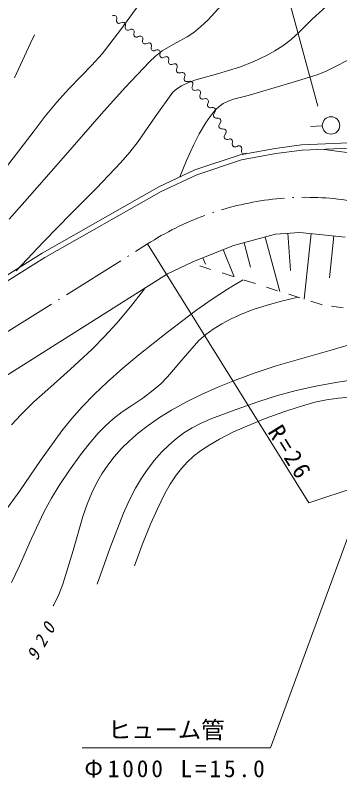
# Model space of a CAD drawing. Units: millimetres, scale not verified. Extents: x 62358 to 702358, y -11416 to 348584.
# Drawn here: x 450812 to 478629, y 249880 to 315250 of the extents above; entities that cross this region are included whole.
import ezdxf
from ezdxf.enums import TextEntityAlignment as Align

# ---------------------------------------------------------------- set-up
doc = ezdxf.new("R2010")
doc.units = ezdxf.units.MM
doc.header["$LTSCALE"] = 1000
doc.linetypes.add('USER1', pattern=[7.000001, 5.508197, -0.688525, 0.114754, -0.688525])
doc.linetypes.add('USER3', pattern=[2, 1, -1])
doc.layers.add('S-SUV', color=7, linetype='Continuous', lineweight=13)
doc.styles.add('ＭＳ ゴシック', font='')
doc.styles.get('ＭＳ ゴシック').set_extended_font_data('MS Gothic')

msp = doc.modelspace()

# ---------------------------------------------------------------- linework, layer by layer
at = {"layer": 'S-SUV'}
for p, q in [((472399, 323519), (476762, 307446)), ((467307, 314820), (469087, 316835)), ((459866, 314028), (461407, 316137)), ((476271, 314908), (477473, 316007)), ((459131, 315187), (459236, 315225)), ((459236, 315225), (459292, 315235)), ((459292, 315235), (459352, 315230)), ((459352, 315230), (459411, 315205)), ((459411, 315205), (459457, 315168)), ((459457, 315168), (459489, 315121)), ((459489, 315121), (459511, 315064)), ((459515, 315004), (459490, 314782)), ((459490, 314782), (459498, 314724)), ((459498, 314724), (459511, 314675)), ((459511, 315064), (459515, 315004)), ((459511, 314675), (459547, 314622)), ((459547, 314622), (459599, 314581)), ((459599, 314581), (459656, 314557)), ((459656, 314557), (459715, 314555)), ((459715, 314555), (459768, 314561)), ((459768, 314561), (459874, 314599)), ((459874, 314599), (459979, 314636)), ((459979, 314636), (460035, 314646)), ((460035, 314646), (460095, 314641)), ((460095, 314641), (460153, 314616)), ((460153, 314616), (460200, 314579)), ((460200, 314579), (460232, 314532)), ((460232, 314532), (460254, 314476)), ((460254, 314476), (460257, 314416)), ((466734, 314274), (467307, 314820)), ((475118, 313773), (476271, 314908)), ((458275, 311952), (459866, 314028)), ((460257, 314416), (460233, 314193)), ((460233, 314193), (460241, 314135)), ((460241, 314135), (460253, 314086)), ((460253, 314086), (460290, 314033)), ((460290, 314033), (460342, 313992)), ((460342, 313992), (460399, 313968)), ((460399, 313968), (460458, 313967)), ((460458, 313967), (460511, 313973)), ((460511, 313973), (460616, 314010)), ((460616, 314010), (460722, 314048)), ((460722, 314048), (460778, 314058)), ((460778, 314058), (460837, 314053)), ((460837, 314053), (460896, 314027)), ((460896, 314027), (460942, 313991)), ((460942, 313991), (460975, 313944)), ((460975, 313944), (460996, 313887)), ((461000, 313827), (460975, 313605)), ((460996, 313887), (461000, 313827)), ((465540, 313386), (466133, 313784)), ((466133, 313784), (466734, 314274)), ((452127, 312849), (452463, 313584)), ((460975, 313605), (460984, 313547)), ((460984, 313547), (460996, 313498)), ((460996, 313498), (461033, 313445)), ((461033, 313445), (461084, 313404)), ((461084, 313404), (461141, 313380)), ((461141, 313380), (461200, 313378)), ((461200, 313378), (461254, 313384)), ((461254, 313384), (461359, 313422)), ((461359, 313422), (461464, 313459)), ((461464, 313459), (461520, 313469)), ((461520, 313469), (461580, 313464)), ((461580, 313464), (461639, 313439)), ((461639, 313439), (461685, 313402)), ((461685, 313402), (461717, 313355)), ((461717, 313355), (461739, 313299)), ((461743, 313239), (461718, 313016)), ((461739, 313299), (461743, 313239)), ((464921, 313043), (465540, 313386)), ((473752, 312638), (474451, 313179)), ((474451, 313179), (475118, 313773)), ((451789, 312116), (452127, 312849)), ((461718, 313016), (461726, 312958)), ((461726, 312958), (461739, 312909)), ((461739, 312909), (461775, 312856)), ((461775, 312856), (461827, 312815)), ((461827, 312815), (461884, 312791)), ((461884, 312791), (461943, 312790)), ((461943, 312790), (461996, 312796)), ((461996, 312796), (462102, 312833)), ((462102, 312833), (462207, 312871)), ((462207, 312871), (462263, 312881)), ((462263, 312881), (462323, 312876)), ((462323, 312876), (462381, 312850)), ((462381, 312850), (462428, 312814)), ((462428, 312814), (462460, 312767)), ((462460, 312767), (462482, 312710)), ((462485, 312650), (462460, 312428)), ((462482, 312710), (462485, 312650)), ((463399, 312196), (464139, 312642)), ((464139, 312642), (464921, 313043)), ((473075, 312196), (473752, 312638)), ((450736, 309889), (451789, 312116)), ((457388, 310966), (458275, 311952)), ((462460, 312428), (462469, 312370)), ((462469, 312370), (462481, 312321)), ((462481, 312321), (462518, 312268)), ((462518, 312268), (462570, 312226)), ((462570, 312226), (462626, 312203)), ((462626, 312203), (462686, 312201)), ((462686, 312201), (462739, 312207)), ((462739, 312207), (462844, 312245)), ((462836, 311755), (463399, 312196)), ((462844, 312245), (462949, 312282)), ((462949, 312282), (463006, 312292)), ((463006, 312292), (463065, 312287)), ((463065, 312287), (463124, 312262)), ((463124, 312262), (463170, 312225)), ((463170, 312225), (463203, 312178)), ((463203, 312178), (463224, 312122)), ((463228, 312062), (463203, 311839)), ((463203, 311839), (463211, 311781)), ((463224, 312122), (463228, 312062)), ((472364, 311803), (473075, 312196)), ((460221, 309049), (462308, 311266)), ((462308, 311266), (462836, 311755)), ((463211, 311781), (463224, 311732)), ((463224, 311732), (463260, 311679)), ((463260, 311679), (463312, 311638)), ((463312, 311638), (463369, 311614)), ((463369, 311614), (463428, 311613)), ((463428, 311613), (463482, 311619)), ((463482, 311619), (463587, 311656)), ((463587, 311656), (463692, 311694)), ((463692, 311694), (463748, 311704)), ((463748, 311704), (463808, 311699)), ((463808, 311699), (463866, 311673)), ((463866, 311673), (463913, 311637)), ((463913, 311637), (463945, 311590)), ((463945, 311590), (463967, 311533)), ((463971, 311473), (463946, 311251)), ((463946, 311251), (463954, 311193)), ((463954, 311193), (463967, 311144)), ((463967, 311533), (463971, 311473)), ((470039, 310792), (471206, 311267)), ((471206, 311267), (472364, 311803)), ((478257, 310845), (479260, 311384)), ((456454, 310019), (457388, 310966)), ((463967, 311144), (464003, 311091)), ((464003, 311091), (464055, 311049)), ((464055, 311049), (464112, 311026)), ((464112, 311026), (464171, 311024)), ((464171, 311024), (464224, 311030)), ((464224, 311030), (464329, 311068)), ((464329, 311068), (464446, 311088)), ((464446, 311088), (464506, 311088)), ((464506, 311088), (464567, 311072)), ((464567, 311072), (464623, 311035)), ((464623, 311035), (464665, 310989)), ((464630, 310582), (464628, 310520)), ((464628, 310520), (464633, 310467)), ((464696, 310808), (464630, 310582)), ((464665, 310989), (464690, 310934)), ((464690, 310934), (464703, 310872)), ((464703, 310872), (464696, 310808)), ((468163, 310221), (470039, 310792)), ((477479, 310463), (478257, 310845)), ((455395, 308930), (456454, 310019)), ((464633, 310467), (464661, 310405)), ((464661, 310405), (464708, 310353)), ((464708, 310353), (464762, 310318)), ((464762, 310318), (464824, 310305)), ((464824, 310305), (464880, 310302)), ((464880, 310302), (464996, 310322)), ((464996, 310322), (465113, 310342)), ((465113, 310342), (465173, 310343)), ((465173, 310343), (465234, 310327)), ((465234, 310327), (465290, 310290)), ((465290, 310290), (465332, 310243)), ((465363, 310063), (465297, 309836)), ((465332, 310243), (465357, 310189)), ((465357, 310189), (465370, 310126)), ((465370, 310126), (465363, 310063)), ((466284, 309712), (468163, 310221)), ((474356, 309414), (476685, 310140)), ((476685, 310140), (477479, 310463)), ((465075, 309196), (465665, 309481)), ((465297, 309836), (465295, 309774)), ((465295, 309774), (465300, 309721)), ((465300, 309721), (465328, 309659)), ((465328, 309659), (465375, 309607)), ((465375, 309607), (465429, 309572)), ((465429, 309572), (465491, 309560)), ((465491, 309560), (465547, 309557)), ((465547, 309557), (465663, 309577)), ((465663, 309577), (465780, 309597)), ((465665, 309481), (466284, 309712)), ((465780, 309597), (465840, 309597)), ((465840, 309597), (465901, 309581)), ((465901, 309581), (465957, 309545)), ((465957, 309545), (465999, 309498)), ((466030, 309317), (465964, 309091)), ((465999, 309498), (466024, 309443)), ((466024, 309443), (466037, 309381)), ((466037, 309381), (466030, 309317)), ((472023, 308750), (474356, 309414)), ((454387, 307808), (455395, 308930)), ((458192, 306806), (460221, 309049)), ((462806, 306548), (464326, 308650)), ((464326, 308650), (464677, 308943)), ((464677, 308943), (465075, 309196)), ((465964, 309091), (465962, 309029)), ((465962, 309029), (465966, 308976)), ((465966, 308976), (465995, 308914)), ((465995, 308914), (466042, 308862)), ((466042, 308862), (466096, 308827)), ((466096, 308827), (466158, 308814)), ((466158, 308814), (466214, 308811)), ((466214, 308811), (466330, 308831)), ((466330, 308831), (466447, 308852)), ((466447, 308852), (466507, 308852)), ((466507, 308852), (466568, 308836)), ((466568, 308836), (466624, 308799)), ((466624, 308799), (466666, 308753)), ((466697, 308572), (466631, 308345)), ((466666, 308753), (466691, 308698)), ((466691, 308698), (466704, 308635)), ((466704, 308635), (466697, 308572)), ((470783, 308375), (472023, 308750)), ((466631, 308345), (466629, 308284)), ((466629, 308284), (466633, 308230)), ((466633, 308230), (466662, 308168)), ((466662, 308168), (466709, 308116)), ((466709, 308116), (466763, 308081)), ((466763, 308081), (466825, 308069)), ((466825, 308069), (466881, 308066)), ((466881, 308066), (466997, 308086)), ((466997, 308086), (467114, 308106)), ((467114, 308106), (467174, 308106)), ((467174, 308106), (467235, 308091)), ((467235, 308091), (467291, 308054)), ((467291, 308054), (467333, 308007)), ((467333, 308007), (467358, 307953)), ((467358, 307953), (467371, 307890)), ((469051, 307892), (469512, 308053)), ((469512, 308053), (470783, 308375)), ((453390, 306599), (454387, 307808)), ((467298, 307600), (467296, 307538)), ((467296, 307538), (467300, 307485)), ((467364, 307827), (467298, 307600)), ((467300, 307485), (467329, 307423)), ((467329, 307423), (467376, 307371)), ((467371, 307890), (467364, 307827)), ((467376, 307371), (467430, 307336)), ((467430, 307336), (467492, 307324)), ((467492, 307324), (467548, 307320)), ((467548, 307320), (467664, 307341)), ((467664, 307341), (467784, 307329)), ((467784, 307329), (467844, 307313)), ((467844, 307313), (467900, 307281)), ((467900, 307281), (467946, 307230)), ((467971, 307128), (468284, 307430)), ((468284, 307430), (468632, 307682)), ((468632, 307682), (469051, 307892)), ((452440, 305353), (453390, 306599)), ((454918, 303033), (458192, 306806)), ((467525, 306576), (467971, 307128)), ((467812, 306719), (467802, 306665)), ((467802, 306665), (467813, 306597)), ((467830, 306780), (467812, 306719)), ((467813, 306597), (467845, 306533)), ((467956, 306986), (467830, 306780)), ((467946, 307230), (467974, 307172)), ((467980, 307046), (467956, 306986)), ((467974, 307172), (467985, 307112)), ((467985, 307112), (467980, 307046)), ((461345, 304423), (462806, 306548)), ((466591, 305088), (467126, 305986)), ((467126, 305986), (467525, 306576)), ((467845, 306533), (467890, 306483)), ((467890, 306483), (467947, 306455)), ((467947, 306455), (468002, 306437)), ((468002, 306437), (468122, 306425)), ((468122, 306425), (468242, 306414)), ((468242, 306414), (468302, 306398)), ((468414, 306070), (468288, 305864)), ((468302, 306398), (468358, 306366)), ((468358, 306366), (468404, 306314)), ((468404, 306314), (468432, 306257)), ((468438, 306131), (468414, 306070)), ((468432, 306257), (468442, 306196)), ((468442, 306196), (468438, 306131)), ((449381, 301408), (452440, 305353)), ((468270, 305804), (468259, 305750)), ((468259, 305750), (468271, 305681)), ((468288, 305864), (468270, 305804)), ((468271, 305681), (468303, 305617)), ((468303, 305617), (468347, 305568)), ((468347, 305568), (468405, 305539)), ((468405, 305539), (468460, 305521)), ((468460, 305521), (468580, 305510)), ((468580, 305510), (468700, 305498)), ((468700, 305498), (468759, 305482)), ((468759, 305482), (468816, 305450)), ((468816, 305450), (468861, 305399)), ((468861, 305399), (468890, 305341)), ((468890, 305341), (468900, 305281)), ((468900, 305281), (468896, 305216)), ((477132, 305763), (476133, 305711)), ((466118, 304179), (466591, 305088)), ((468727, 304888), (468717, 304835)), ((468717, 304835), (468729, 304766)), ((468746, 304949), (468727, 304888)), ((468729, 304766), (468761, 304702)), ((468872, 305155), (468746, 304949)), ((468761, 304702), (468805, 304653)), ((468805, 304653), (468862, 304624)), ((468896, 305216), (468872, 305155)), ((469038, 304594), (469145, 304636)), ((469145, 304636), (469203, 304648)), ((469203, 304648), (469265, 304644)), ((469265, 304644), (469326, 304620)), ((460628, 303502), (461345, 304423)), ((465495, 302801), (466118, 304179)), ((468862, 304624), (468917, 304606)), ((468917, 304606), (469038, 304594)), ((469326, 304620), (469375, 304583)), ((469375, 304583), (469410, 304535)), ((469410, 304535), (469434, 304477)), ((469440, 304415), (469420, 304185)), ((469420, 304185), (469430, 304125)), ((469430, 304125), (469445, 304074)), ((469434, 304477), (469440, 304415)), ((469445, 304074), (469484, 304020)), ((469484, 304020), (469539, 303979)), ((469539, 303979), (469598, 303956)), ((469714, 303964), (469822, 304006)), ((469822, 304006), (469930, 304047)), ((469930, 304047), (469988, 304059)), ((469988, 304059), (470050, 304056)), ((470050, 304056), (470111, 304031)), ((470111, 304031), (470160, 303994)), ((470160, 303994), (470195, 303947)), ((473092, 303835), (475364, 304132)), ((475364, 304132), (481675, 304405)), ((459869, 302627), (460628, 303502)), ((469598, 303956), (469659, 303956)), ((469659, 303956), (469714, 303964)), ((470101, 303284), (473092, 303835)), ((470195, 303947), (470219, 303889)), ((470224, 303827), (470205, 303596)), ((470205, 303596), (470215, 303536)), ((473162, 303391), (470213, 302847)), ((470215, 303536), (470229, 303486)), ((470219, 303889), (470224, 303827)), ((470229, 303486), (470268, 303432)), ((470268, 303432), (470323, 303391)), ((470323, 303391), (470383, 303368)), ((470383, 303368), (470444, 303368)), ((470444, 303368), (470499, 303376)), ((470499, 303376), (470607, 303417)), ((475402, 303684), (473162, 303391)), ((481698, 303955), (475402, 303684)), ((477303, 303748), (480325, 303339)), ((451641, 299269), (454918, 303033)), ((464925, 301393), (465495, 302801)), ((466198, 301990), (470101, 303284)), ((470213, 302847), (466365, 301571)), ((457769, 300427), (459869, 302627)), ((463125, 300549), (466198, 301990)), ((466365, 301571), (463332, 300149)), ((453130, 294857), (463125, 300549)), ((463332, 300149), (453361, 294470)), ((455636, 298279), (457769, 300427)), ((450294, 297761), (451641, 299269)), ((453242, 295830), (455636, 298279)), ((469518, 295499), (473132, 296474)), ((472229, 296230), (473483, 291579)), ((473132, 296474), (475203, 296636)), ((474168, 296555), (474418, 293359)), ((475203, 296636), (479101, 296230)), ((476178, 296535), (475591, 290908)), ((478127, 296332), (477754, 292751)), ((450889, 293336), (453242, 295830)), ((462155, 295642), (475965, 273441)), ((466026, 294119), (469518, 295499)), ((470422, 295743), (470986, 293650)), ((437653, 285230), (453130, 294857)), ((468645, 295154), (469566, 292826)), ((453361, 294470), (437890, 284848)), ((466899, 294464), (467113, 293922)), ((463859, 293082), (466026, 294119)), ((446663, 282231), (463859, 293082)), ((469676, 292178), (470344, 292578)), ((460680, 290258), (461799, 291687)), ((461799, 291687), (461865, 291774)), ((461865, 291774), (461938, 291869)), ((467681, 290912), (469013, 291771)), ((469013, 291771), (469676, 292178)), ((466380, 290003), (467681, 290912)), ((473636, 290739), (474345, 290912)), ((474345, 290912), (475056, 291078)), ((459514, 288866), (460680, 290258)), ((471210, 290020), (472411, 290407)), ((472411, 290407), (473636, 290739)), ((463876, 288094), (466380, 290003)), ((469326, 289230), (470256, 289653)), ((470256, 289653), (471210, 290020)), ((468530, 288805), (469326, 289230)), ((472699, 252450), (486279, 289519)), ((458473, 287720), (459514, 288866)), ((467144, 287873), (467774, 288333)), ((467774, 288333), (468530, 288805)), ((457394, 286623), (458473, 287720)), ((461407, 286138), (463876, 288094)), ((466561, 287373), (467144, 287873)), ((482738, 287995), (477968, 286568)), ((465196, 285829), (466561, 287373)), ((455514, 284877), (457394, 286623)), ((477968, 286568), (473165, 285194)), ((460021, 284991), (461407, 286138)), ((463873, 284239), (465196, 285829)), ((473165, 285194), (471375, 284601)), ((453598, 283179), (455514, 284877)), ((458680, 283805), (460021, 284991)), ((471375, 284601), (469603, 283951)), ((457596, 282764), (458680, 283805)), ((463280, 283645), (463873, 284239)), ((469603, 283951), (468184, 283379)), ((476586, 283459), (478287, 283768)), ((478287, 283768), (480186, 284066)), ((452417, 282110), (453598, 283179)), ((461741, 282426), (462646, 283096)), ((462646, 283096), (463280, 283645)), ((468184, 283379), (466784, 282750)), ((473288, 282638), (474898, 283092)), ((474898, 283092), (476586, 283459)), ((456554, 281681), (457596, 282764)), ((460798, 281804), (461741, 282426)), ((466784, 282750), (465487, 282106)), ((471702, 282130), (473288, 282638)), ((477507, 282281), (478527, 282435)), ((478527, 282435), (479465, 282519)), ((451288, 281007), (452417, 282110)), ((459977, 281253), (460798, 281804)), ((465487, 282106), (464206, 281401)), ((469660, 281435), (471702, 282130)), ((475157, 281692), (476507, 282069)), ((476507, 282069), (477507, 282281)), ((455660, 280669), (456554, 281681)), ((459202, 280661), (459977, 281253)), ((464206, 281401), (463184, 280768)), ((467651, 280688), (469660, 281435)), ((472227, 280670), (473829, 281258)), ((473829, 281258), (475157, 281692)), ((500567, 281696), (475965, 273441)), ((450484, 280136), (451288, 281007)), ((454819, 279626), (455660, 280669)), ((458537, 280060), (459202, 280661)), ((463184, 280768), (462196, 280085)), ((466793, 280308), (467651, 280688)), ((470650, 280027), (472227, 280670)), ((457912, 279413), (458537, 280060)), ((462196, 280085), (461382, 279454)), ((465278, 279442), (465972, 279879)), ((465972, 279879), (466793, 280308)), ((469474, 279496), (470650, 280027)), ((452990, 277065), (454819, 279626)), ((457136, 278504), (457912, 279413)), ((461382, 279454), (460597, 278769)), ((464625, 278960), (465278, 279442)), ((468312, 278906), (469474, 279496)), ((456405, 277554), (457136, 278504)), ((460597, 278769), (459928, 278105)), ((463969, 278399), (464625, 278960)), ((467489, 278431), (468312, 278906)), ((459928, 278105), (459296, 277392)), ((463361, 277800), (463969, 278399)), ((466105, 277444), (466703, 277908)), ((466703, 277908), (467489, 278431)), ((455465, 276260), (456405, 277554)), ((459296, 277392), (458749, 276688)), ((462757, 277116), (463361, 277800)), ((465557, 276941), (466105, 277444)), ((451211, 274470), (452990, 277065)), ((458749, 276688), (458246, 275942)), ((462207, 276402), (462757, 277116)), ((465057, 276393), (465557, 276941)), ((454584, 274946), (455465, 276260)), ((458246, 275942), (457789, 275146)), ((461641, 275564), (462207, 276402)), ((464607, 275812), (465057, 276393)), ((461126, 274693), (461641, 275564)), ((464100, 275043), (464607, 275812)), ((453910, 273835), (454584, 274946)), ((457789, 275146), (457385, 274320)), ((460583, 273643), (461126, 274693)), ((463646, 274245), (464100, 275043)), ((449931, 272717), (451211, 274470)), ((457385, 274320), (456972, 273322)), ((462998, 272939), (463646, 274245)), ((453293, 272706), (453910, 273835)), ((456972, 273322), (456611, 272291)), ((460099, 272577), (460583, 273643)), ((452204, 270384), (453293, 272706)), ((462412, 271623), (462998, 272939)), ((456611, 272291), (455783, 269370)), ((458930, 269527), (460099, 272577)), ((461695, 269839), (462412, 271623)), ((451171, 268043), (452204, 270384)), ((455783, 269370), (454901, 266475)), ((457822, 266468), (458930, 269527)), ((461040, 268051), (461695, 269839)), ((450502, 266618), (451171, 268043)), ((454901, 266475), (454549, 265602)), ((454549, 265602), (454142, 264755)), ((454142, 264755), (454110, 264693)), ((454110, 264693), (454074, 264623)), ((456550, 252450), (472699, 252450))]:
    msp.add_line(p, q, dxfattribs=at)
at = {"layer": 'S-SUV', "linetype": 'USER1'}
msp.add_line((437394, 280142), (462155, 295642), dxfattribs=at)
at = {"layer": 'S-SUV', "linetype": 'USER3'}
for p, q in [((477112, 290424), (466270, 293875)), ((480888, 289855), (477112, 290424))]:
    msp.add_line(p, q, dxfattribs=at)
at = {"layer": 'S-SUV'}
msp.add_circle((477881, 305801), 746, dxfattribs=at)
for start, end in [(94.24106, 106.81033), (92.40802, 92.66989), (78.26758, 90.83685), (110.21451, 122.78381), (108.3815, 108.64337)]:
    msp.add_arc((475751, 274533), 25108, start, end, dxfattribs=at)

# ---------------------------------------------------------------- texts
at = {"layer": 'S-SUV', "style": 'ＭＳ ゴシック'}
msp.add_text('ヒューム管', height=1466, dxfattribs=at).set_placement((458752, 252817), align=Align.BOTTOM_LEFT)
at = {"layer": 'S-SUV', "attachment_point": 7, "style": 'ＭＳ ゴシック'}
for s, insert, char_height, rotation in [('\\T1.3;R=26', (472392, 279527), 1466, 301.9), ('\\T1.73;\\Q15;920', (452684, 259830), 1100, 60.9)]:
    msp.add_mtext(s, dxfattribs=dict(at, insert=insert, char_height=char_height, rotation=rotation))
at = {"layer": 'S-SUV', "insert": (456733, 249880), "char_height": 1466, "attachment_point": 7, "style": 'ＭＳ ゴシック'}
msp.add_mtext('\\T1.25;Φ1000\\~L=15.0', dxfattribs=at)

doc.saveas('drawing.dxf')
